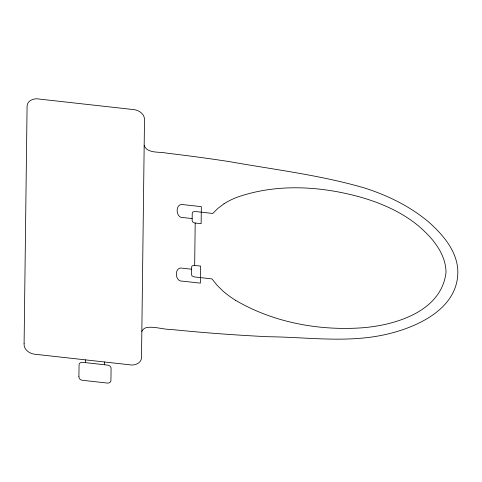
<?xml version="1.0" encoding="UTF-8"?>
<svg xmlns="http://www.w3.org/2000/svg" width="482" height="482" viewBox="0 0 482 482"><rect width="100%" height="100%" fill="white"/><g stroke="black" fill="none" stroke-linecap="round" stroke-linejoin="round"><path stroke-width="0.72" d="M85.621 362.645L85.651 359.885M104.594 364.76L104.63 361.994M194.662 265.431L195.192 222.991M141.835 331.405C142.702 329.369 144.648 327.941 146.787 327.489C154.939 326.35 163.187 329.531 171.363 329.501C203.669 332.767 236.066 335.189 268.498 336.743C305.13 337.093 342.232 342.479 378.641 335.918C412.435 329.802 460.635 310.173 457.695 268.522C455.906 249.742 442.687 234.607 429.251 222.497C410.537 206.579 388.058 195.535 364.772 188.058C320.416 175.08 274.24 169.634 228.842 161.524C208.23 158.391 187.564 155.602 166.862 153.162C160.982 151.86 154.523 152.866 148.92 150.462C146.781 149.486 144.998 147.709 144.172 145.498M224.034 203.802L218.045 208.254L212.773 213.46L194.987 211.484L192.818 211.96L192.228 213.43L192.143 220.569L192.547 221.859L194.409 222.919L201.127 223.696L201.337 206.651L183.546 204.669C174.924 202.416 175.165 218.394 183.383 217.593L192.161 218.569M191.523 269.215L182.744 268.233C174.11 265.98 174.37 281.964 182.582 281.157L200.379 283.139L200.59 266.094L193.872 265.377L191.993 266.022L191.553 267.209L191.462 274.348L192.017 275.951L194.168 276.909L211.953 278.891L217.075 285.254L222.937 291.026A84.633 64.166 14.2 0 0 235.632 300.334M235.614 300.352C273.035 322.247 317.602 330.634 360.626 327.917C394.372 325.651 441.645 311.836 446.037 272.203C445.651 253.243 432.203 237.608 418.484 225.913C401.988 212.249 382.021 203.44 361.596 197.445C321.283 186.07 276.903 183.196 236.909 197.319A84.633 64.166 14.2 0 0 224.003 203.778M24.1 343.335C23.473 350.149 30.396 354.252 36.433 354.403L128.947 364.705C134.532 366.061 142.172 363.217 141.521 356.415L144.486 120.488C145.112 113.674 138.189 109.571 132.152 109.426L39.645 99.117C34.053 97.768 26.414 100.605 27.064 107.408L24.1 343.335M78.909 376.665C78.705 378.936 81.012 380.304 83.018 380.352L106.739 382.997C108.607 383.449 111.149 382.497 110.932 380.232L111.077 368.712C111.288 366.434 108.98 365.079 106.968 365.025L83.247 362.386C81.41 361.964 78.885 362.832 79.054 365.085L78.909 376.665"/></g></svg>
